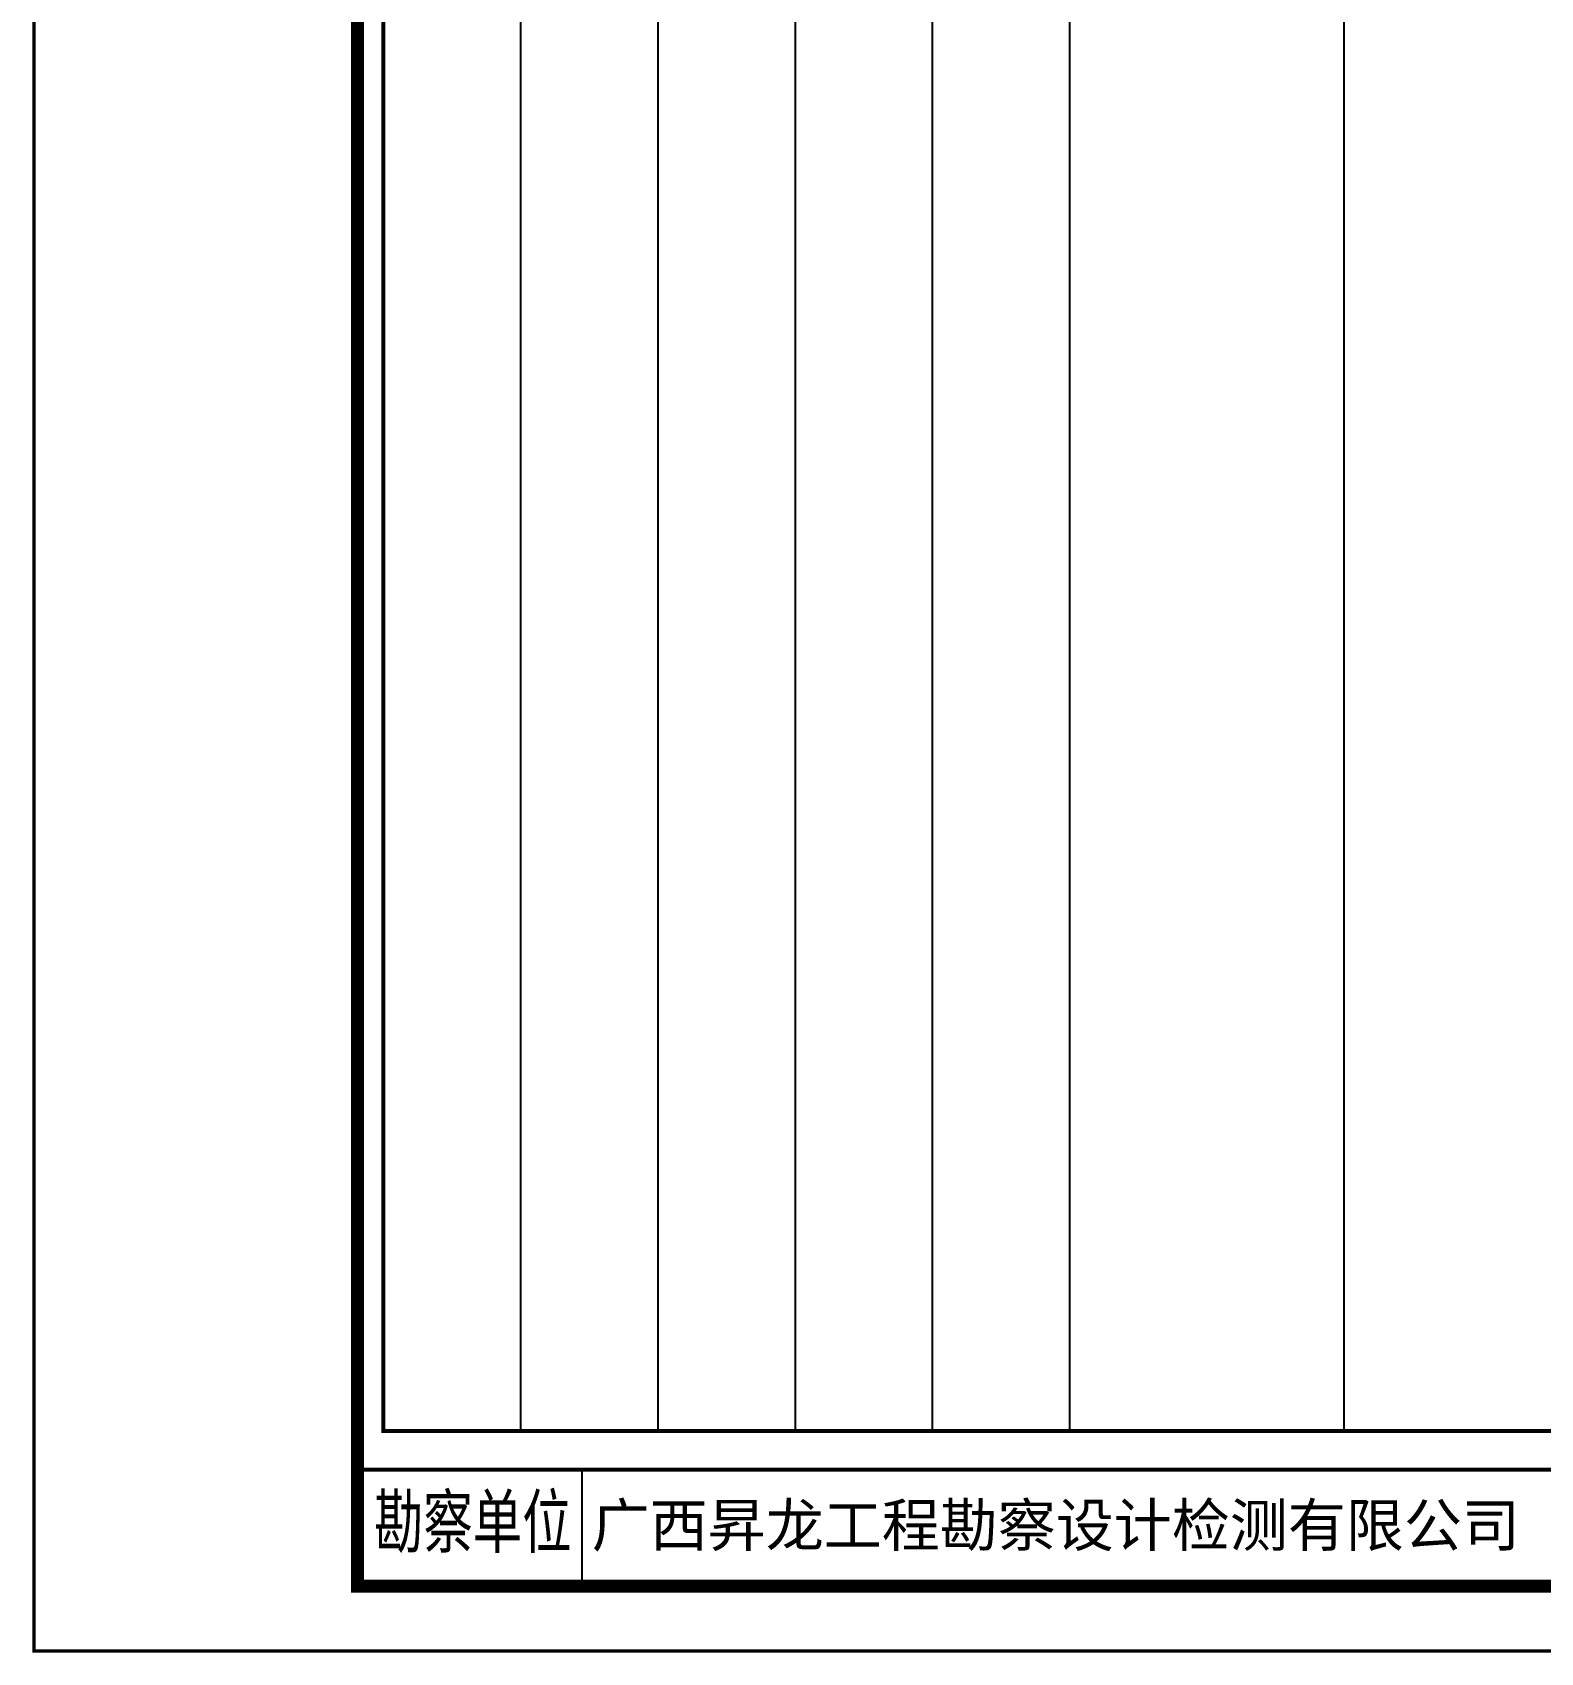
# Model space of a CAD drawing. Extents: x -27 to 2779, y -202 to 95.
# Drawn here: x -27.1 to 89.4, y -202.1 to -77 of the extents above; entities that cross this region are included whole.
import ezdxf

# ---------------------------------------------------------------- set-up
doc = ezdxf.new("R2010")
doc.units = 0
doc.header["$MEASUREMENT"] = 0
doc.layers.add('ZZT_TC', color=7, linetype='Continuous')
doc.styles.add('HT', font='simhei.ttf')
doc.styles.add('LZ_FONT', font='simfang.ttf', dxfattribs={"width": 0.7, "height": 8})

# ---------------------------------------------------------------- blocks, each defined once
blk = doc.blocks.new('block1', base_point=(27, 229))
for p, q in [((25, 5), (25, 14)), ((25, 5), (25, 14)), ((25, 5), (25, 14)), ((42.36, 5), (42.36, 14)), ((42.36, 5), (42.36, 14))]:
    blk.add_line(p, q)
for points, const_width in [([(0, 0), (210, 0), (210, 297), (0, 297)], 0.25), ([(25, 5), (205, 5), (205, 292), (25, 292)], 1), ([(27, 265), (203, 265), (203, 17), (27, 17)], 0.3)]:
    blk.add_lwpolyline(points, close=True, dxfattribs=dict(const_width=const_width))
at = {"const_width": 0.3}
blk.add_lwpolyline([(25, 14), (205, 14)], dxfattribs=at)
at = {"style": 'LZ_FONT', "width": 0.7}
blk.add_text('勘察单位', height=4, dxfattribs=at).set_placement((26.27, 8))
at = {"style": 'HT'}
blk.add_text('广西昇龙工程勘察设计检测有限公司', height=3.2865, dxfattribs=at).set_placement((43.1, 8.08))

msp = doc.modelspace()

# ---------------------------------------------------------------- linework, layer by layer
at = {"layer": 'ZZT_TC'}
for p, q in [((0, 27), (0, -185)), ((10.6, 27), (10.6, -185)), ((21.2, 27), (21.2, -185)), ((31.81, 27), (31.81, -185)), ((42.41, 27), (42.41, -185)), ((53.01, 27), (53.01, -185)), ((74.22, 27), (74.22, -185))]:
    msp.add_line(p, q, dxfattribs=at)
at = {"layer": 'ZZT_TC', "color": 7, "const_width": 0.3, "flags": 128}
msp.add_lwpolyline([(0, 27), (176, 27), (176, -185), (0, -185)], close=True, dxfattribs=at)

# ---------------------------------------------------------------- block references
at = {"layer": 'ZZT_TC'}
msp.add_blockref('block1', (0, 27), dxfattribs=at)

doc.saveas('drawing.dxf')
